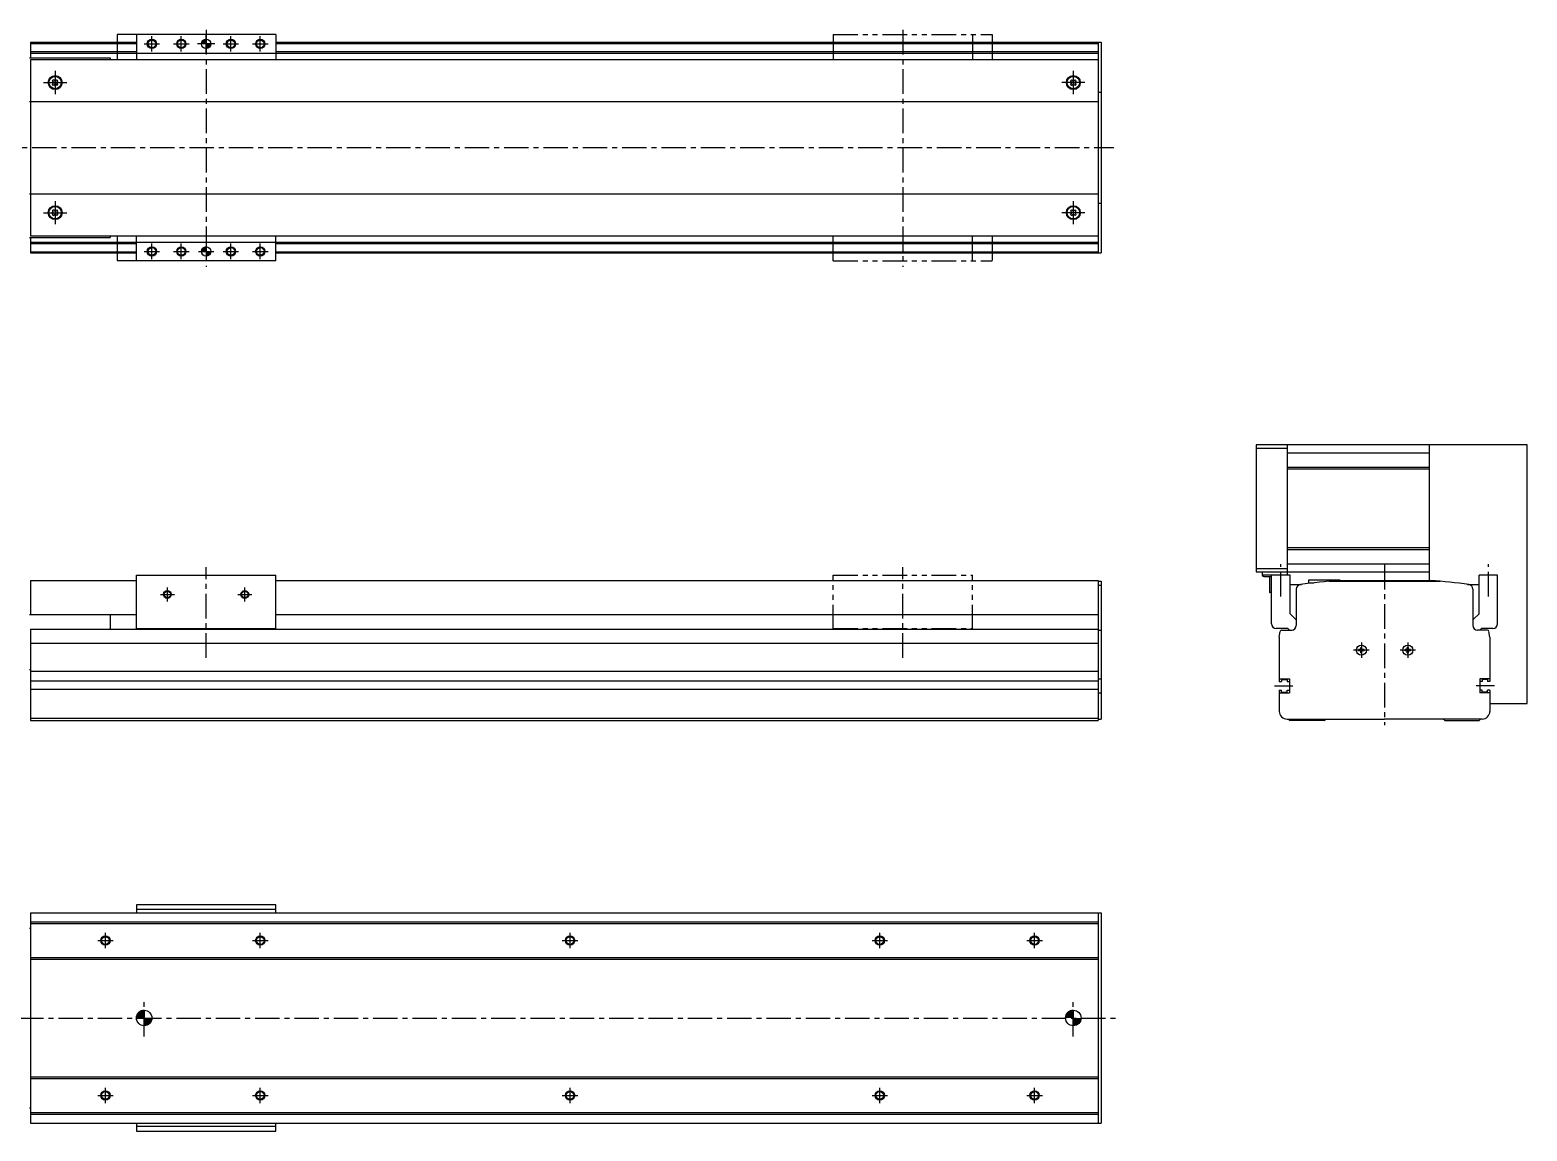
# Model space of a CAD drawing. Extents: x 0 to 1487, y -10 to 756.
# Drawn here: x 520 to 1487, y 19 to 730 of the extents above; entities that cross this region are included whole.
import ezdxf

# ---------------------------------------------------------------- set-up
doc = ezdxf.new("R2010")
doc.units = 0
doc.header["$LTSCALE"] = 0.5
doc.linetypes.add('CENTER', pattern=[50.8, 31.75, -6.35, 6.35, -6.35])
doc.linetypes.add('PHANTOM', pattern=[63.5, 31.75, -6.35, 6.35, -6.35, 6.35, -6.35])
for name, color, linetype in [('MSM_CENTER', 1, 'CENTER'), ('MSM_CONTINUOUS', 7, 'CONTINUOUS'), ('MSM_IMAGINARY', 6, 'PHANTOM'), ('MSM_NARROW', 5, 'CONTINUOUS')]:
    doc.layers.add(name, color=color, linetype=linetype)

# ---------------------------------------------------------------- blocks, each defined once
blk = doc.blocks.new('*U5')
at = {"layer": 'MSM_CONTINUOUS', "linetype": 'CONTINUOUS'}
for p, q in [((633.69, 590), (632.19, 589.6)), ((633.69, 589.6), (633.69, 590)), ((631.09, 588.5), (630.69, 587)), ((632.19, 589.6), (631.09, 588.5)), ((633.69, 589.6), (633.69, 588.5)), ((633.69, 588.5), (633.69, 587)), ((633.69, 587), (633.69, 585.5)), ((633.69, 585.5), (633.69, 584.4)), ((635.19, 584.4), (633.69, 584)), ((633.69, 584), (633.69, 584.4)), ((636.28, 585.5), (635.19, 584.4)), ((636.69, 587), (636.28, 585.5))]:
    blk.add_line(p, q, dxfattribs=at)
for points in [[(633.69, 590), (632.19, 589.6), (633.69, 589.6)], [(631.09, 588.5), (630.69, 587), (633.69, 587)], [(632.19, 589.6), (631.09, 588.5), (633.69, 588.5)], [(633.69, 587), (633.69, 585.5), (636.28, 585.5)], [(633.69, 585.5), (633.69, 584.4), (635.19, 584.4)]]:
    blk.add_solid(points, dxfattribs=at)
at = {"layer": 'MSM_CONTINUOUS', "linetype": 'CONTINUOUS', "extrusion": (0, 0, -1)}
for points in [[(-631.09, 588.5), (-633.69, 588.5), (-633.69, 587)], [(-632.19, 589.6), (-633.69, 589.6), (-633.69, 588.5)], [(-633.69, 587), (-636.69, 587), (-636.28, 585.5)], [(-633.69, 585.5), (-636.28, 585.5), (-635.19, 584.4)], [(-633.69, 584.4), (-635.19, 584.4), (-633.69, 584)]]:
    blk.add_solid(points, dxfattribs=at)
blk = doc.blocks.new('*U6')
at = {"layer": 'MSM_CONTINUOUS', "linetype": 'CONTINUOUS'}
for p, q in [((631.09, 722.5), (630.69, 721)), ((632.19, 723.6), (631.09, 722.5)), ((633.69, 724), (632.19, 723.6)), ((633.69, 723.6), (633.69, 724)), ((633.69, 723.6), (633.69, 722.5)), ((633.69, 722.5), (633.69, 721)), ((633.69, 721), (633.69, 719.5)), ((633.69, 719.5), (633.69, 718.4)), ((635.19, 718.4), (633.69, 718)), ((633.69, 718), (633.69, 718.4)), ((636.28, 719.5), (635.19, 718.4)), ((636.69, 721), (636.28, 719.5))]:
    blk.add_line(p, q, dxfattribs=at)
for points in [[(631.09, 722.5), (630.69, 721), (633.69, 721)], [(632.19, 723.6), (631.09, 722.5), (633.69, 722.5)], [(633.69, 724), (632.19, 723.6), (633.69, 723.6)], [(633.69, 721), (633.69, 719.5), (636.28, 719.5)], [(633.69, 719.5), (633.69, 718.4), (635.19, 718.4)]]:
    blk.add_solid(points, dxfattribs=at)
at = {"layer": 'MSM_CONTINUOUS', "linetype": 'CONTINUOUS', "extrusion": (0, 0, -1)}
for points in [[(-631.09, 722.5), (-633.69, 722.5), (-633.69, 721)], [(-632.19, 723.6), (-633.69, 723.6), (-633.69, 722.5)], [(-633.69, 721), (-636.69, 721), (-636.28, 719.5)], [(-633.69, 719.5), (-636.28, 719.5), (-635.19, 718.4)], [(-633.69, 718.4), (-635.19, 718.4), (-633.69, 718)]]:
    blk.add_solid(points, dxfattribs=at)
blk = doc.blocks.new('*U7')
at = {"layer": 'MSM_CONTINUOUS', "linetype": 'CONTINUOUS'}
for p, q in [((593.69, 97), (591.77, 96.62)), ((593.69, 96.62), (593.69, 97)), ((589.07, 93.91), (588.69, 92)), ((590.15, 95.54), (589.07, 93.91)), ((591.77, 96.62), (590.15, 95.54)), ((593.69, 96.62), (593.69, 95.54)), ((593.69, 95.54), (593.69, 93.91)), ((593.69, 93.91), (593.69, 92)), ((593.69, 92), (593.69, 90.09)), ((593.69, 90.09), (593.69, 88.46)), ((593.69, 88.46), (593.69, 87.38)), ((595.6, 87.38), (593.69, 87)), ((593.69, 87), (593.69, 87.38)), ((597.22, 88.46), (595.6, 87.38)), ((598.31, 90.09), (597.22, 88.46)), ((598.69, 92), (598.31, 90.09))]:
    blk.add_line(p, q, dxfattribs=at)
for points in [[(593.69, 97), (591.77, 96.62), (593.69, 96.62)], [(589.07, 93.91), (588.69, 92), (593.69, 92)], [(590.15, 95.54), (589.07, 93.91), (593.69, 93.91)], [(591.77, 96.62), (590.15, 95.54), (593.69, 95.54)], [(593.69, 92), (593.69, 90.09), (598.31, 90.09)], [(593.69, 90.09), (593.69, 88.46), (597.22, 88.46)], [(593.69, 88.46), (593.69, 87.38), (595.6, 87.38)]]:
    blk.add_solid(points, dxfattribs=at)
at = {"layer": 'MSM_CONTINUOUS', "linetype": 'CONTINUOUS', "extrusion": (0, 0, -1)}
for points in [[(-589.07, 93.91), (-593.69, 93.91), (-593.69, 92)], [(-590.15, 95.54), (-593.69, 95.54), (-593.69, 93.91)], [(-591.77, 96.62), (-593.69, 96.62), (-593.69, 95.54)], [(-593.69, 92), (-598.69, 92), (-598.31, 90.09)], [(-593.69, 90.09), (-598.31, 90.09), (-597.22, 88.46)], [(-593.69, 88.46), (-597.22, 88.46), (-595.6, 87.38)], [(-593.69, 87.38), (-595.6, 87.38), (-593.69, 87)]]:
    blk.add_solid(points, dxfattribs=at)
blk = doc.blocks.new('*U8')
at = {"layer": 'MSM_CONTINUOUS', "linetype": 'CONTINUOUS'}
for p, q in [((1193.69, 97), (1191.77, 96.62)), ((1193.69, 96.62), (1193.69, 97)), ((1189.07, 93.91), (1188.69, 92)), ((1190.15, 95.54), (1189.07, 93.91)), ((1191.77, 96.62), (1190.15, 95.54)), ((1193.69, 96.62), (1193.69, 95.54)), ((1193.69, 95.54), (1193.69, 93.91)), ((1193.69, 93.91), (1193.69, 92)), ((1193.69, 92), (1193.69, 90.09)), ((1193.69, 90.09), (1193.69, 88.46)), ((1193.69, 88.46), (1193.69, 87.38)), ((1195.6, 87.38), (1193.69, 87)), ((1193.69, 87), (1193.69, 87.38)), ((1197.22, 88.46), (1195.6, 87.38)), ((1198.31, 90.09), (1197.22, 88.46)), ((1198.69, 92), (1198.31, 90.09))]:
    blk.add_line(p, q, dxfattribs=at)
for points in [[(1193.69, 97), (1191.77, 96.62), (1193.69, 96.62)], [(1189.07, 93.91), (1188.69, 92), (1193.69, 92)], [(1190.15, 95.54), (1189.07, 93.91), (1193.69, 93.91)], [(1191.77, 96.62), (1190.15, 95.54), (1193.69, 95.54)], [(1193.69, 92), (1193.69, 90.09), (1198.31, 90.09)], [(1193.69, 90.09), (1193.69, 88.46), (1197.22, 88.46)], [(1193.69, 88.46), (1193.69, 87.38), (1195.6, 87.38)]]:
    blk.add_solid(points, dxfattribs=at)
at = {"layer": 'MSM_CONTINUOUS', "linetype": 'CONTINUOUS', "extrusion": (0, 0, -1)}
for points in [[(-1189.07, 93.91), (-1193.69, 93.91), (-1193.69, 92)], [(-1190.15, 95.54), (-1193.69, 95.54), (-1193.69, 93.91)], [(-1191.77, 96.62), (-1193.69, 96.62), (-1193.69, 95.54)], [(-1193.69, 92), (-1198.69, 92), (-1198.31, 90.09)], [(-1193.69, 90.09), (-1198.31, 90.09), (-1197.22, 88.46)], [(-1193.69, 88.46), (-1197.22, 88.46), (-1195.6, 87.38)], [(-1193.69, 87.38), (-1195.6, 87.38), (-1193.69, 87)]]:
    blk.add_solid(points, dxfattribs=at)

msp = doc.modelspace()

# ---------------------------------------------------------------- linework, layer by layer
at = {"layer": 'MSM_CENTER'}
for p, q in [((598.69, 716), (598.69, 726)), ((617.69, 716), (617.69, 726)), ((633.69, 729.99), (633.69, 577.01)), ((633.69, 715.46), (633.69, 726.54)), ((649.69, 716), (649.69, 726)), ((668.69, 716), (668.69, 726)), ((1083.69, 729.99), (1083.69, 577.01)), ((593.69, 721), (603.69, 721)), ((612.69, 721), (622.69, 721)), ((639.23, 721), (628.15, 721)), ((644.69, 721), (654.69, 721)), ((663.69, 721), (673.69, 721)), ((536.19, 703.5), (536.19, 688.5)), ((1193.69, 703.5), (1193.69, 688.5)), ((528.69, 696), (543.69, 696)), ((1201.19, 696), (1186.19, 696)), ((419.7, 654), (1219.88, 654)), ((536.19, 619.5), (536.19, 604.5)), ((1193.69, 619.5), (1193.69, 604.5)), ((528.69, 612), (543.69, 612)), ((1201.19, 612), (1186.19, 612)), ((598.69, 582), (598.69, 592)), ((617.69, 582), (617.69, 592)), ((649.69, 582), (649.69, 592)), ((668.69, 582), (668.69, 592)), ((593.69, 587), (603.69, 587)), ((612.69, 587), (622.69, 587)), ((628.69, 587), (638.69, 587)), ((644.69, 587), (654.69, 587)), ((663.69, 587), (673.69, 587)), ((633.69, 324.62), (633.69, 383.04)), ((1083.69, 324.62), (1083.69, 383.04)), ((1327.69, 364.24), (1327.69, 385.12)), ((1394.69, 384.64), (1394.69, 281.01)), ((1461.69, 364.24), (1461.69, 385.12)), ((608.69, 361), (608.69, 370)), ((658.69, 361), (658.69, 370)), ((604.19, 365.5), (613.19, 365.5)), ((654.19, 365.5), (663.19, 365.5)), ((1384.69, 329.5), (1374.69, 329.5)), ((1379.69, 334.5), (1379.69, 324.5)), ((1414.69, 329.5), (1404.69, 329.5)), ((1409.69, 334.5), (1409.69, 324.5)), ((1323.68, 306.5), (1335.46, 306.5)), ((1465.69, 306.5), (1453.92, 306.5)), ((568.69, 137), (568.69, 147)), ((668.69, 137), (668.69, 147)), ((868.69, 137), (868.69, 147)), ((1068.69, 137), (1068.69, 147)), ((1168.69, 137), (1168.69, 147)), ((563.69, 142), (573.69, 142)), ((663.69, 142), (673.69, 142)), ((863.69, 142), (873.69, 142)), ((1063.69, 142), (1073.69, 142)), ((1163.69, 142), (1173.69, 142)), ((593.69, 80.06), (593.69, 103.94)), ((1193.69, 80.06), (1193.69, 103.94)), ((411.27, 92), (1222.37, 92)), ((563.69, 42), (573.69, 42)), ((568.69, 37), (568.69, 47)), ((663.69, 42), (673.69, 42)), ((668.69, 37), (668.69, 47)), ((863.69, 42), (873.69, 42)), ((868.69, 37), (868.69, 47)), ((1063.69, 42), (1073.69, 42)), ((1068.69, 37), (1068.69, 47)), ((1163.69, 42), (1173.69, 42)), ((1168.69, 37), (1168.69, 47))]:
    msp.add_line(p, q, dxfattribs=at)
at = {"layer": 'MSM_CONTINUOUS'}
for p, q in [((678.69, 727), (588.69, 727)), ((588.69, 727), (588.69, 711)), ((678.69, 727), (678.69, 711)), ((520.19, 722), (520.19, 712)), ((520.19, 722), (588.69, 722)), ((520.19, 721.21), (588.69, 721.21)), ((520.19, 716), (588.69, 716)), ((678.69, 722), (1211.69, 722)), ((678.69, 721.21), (1209.69, 721.21)), ((678.69, 716), (1209.69, 716)), ((1209.69, 722), (1209.69, 586)), ((1211.69, 722), (1211.69, 586)), ((519.69, 712), (571.69, 712)), ((520.19, 715), (1209.69, 715)), ((520.19, 711), (1209.69, 711)), ((520.19, 711), (520.19, 597)), ((571.69, 712), (571.69, 711)), ((535.03, 697.81), (534.38, 697.16)), ((534.38, 697.16), (534.87, 696.66)), ((535.52, 697.32), (535.03, 697.81)), ((537.35, 697.81), (536.85, 697.32)), ((538, 697.16), (537.35, 697.81)), ((537.5, 696.66), (538, 697.16)), ((1192.53, 697.81), (1191.88, 697.16)), ((1191.88, 697.16), (1192.37, 696.66)), ((1193.02, 697.32), (1192.53, 697.81)), ((1194.85, 697.81), (1194.35, 697.32)), ((1195.5, 697.16), (1194.85, 697.81)), ((1195, 696.66), (1195.5, 697.16)), ((534.87, 695.34), (534.38, 694.84)), ((534.38, 694.84), (535.03, 694.19)), ((535.03, 694.19), (535.52, 694.68)), ((536.85, 694.68), (537.35, 694.19)), ((537.35, 694.19), (538, 694.84)), ((538, 694.84), (537.5, 695.34)), ((1192.37, 695.34), (1191.88, 694.84)), ((1191.88, 694.84), (1192.53, 694.19)), ((1192.53, 694.19), (1193.02, 694.68)), ((1194.35, 694.68), (1194.85, 694.19)), ((1194.85, 694.19), (1195.5, 694.84)), ((1195.5, 694.84), (1195, 695.34)), ((1209.69, 689.88), (1211.69, 689.88)), ((519.69, 683.8), (1209.69, 683.8)), ((519.69, 624.2), (1209.69, 624.2)), ((535.03, 613.81), (534.38, 613.16)), ((534.38, 613.16), (534.87, 612.66)), ((534.87, 611.34), (534.38, 610.84)), ((534.38, 610.84), (535.03, 610.19)), ((535.52, 613.32), (535.03, 613.81)), ((535.03, 610.19), (535.52, 610.68)), ((537.35, 613.81), (536.85, 613.32)), ((536.85, 610.68), (537.35, 610.19)), ((538, 613.16), (537.35, 613.81)), ((537.35, 610.19), (538, 610.84)), ((537.5, 612.66), (538, 613.16)), ((538, 610.84), (537.5, 611.34)), ((1192.53, 613.81), (1191.88, 613.16)), ((1191.88, 613.16), (1192.37, 612.66)), ((1192.37, 611.34), (1191.88, 610.84)), ((1191.88, 610.84), (1192.53, 610.19)), ((1193.02, 613.32), (1192.53, 613.81)), ((1192.53, 610.19), (1193.02, 610.68)), ((1194.85, 613.81), (1194.35, 613.32)), ((1194.35, 610.68), (1194.85, 610.19)), ((1195.5, 613.16), (1194.85, 613.81)), ((1194.85, 610.19), (1195.5, 610.84)), ((1195, 612.66), (1195.5, 613.16)), ((1195.5, 610.84), (1195, 611.34)), ((1209.69, 618.12), (1211.69, 618.12)), ((519.69, 596), (571.69, 596)), ((520.19, 597), (1209.69, 597)), ((520.19, 596), (520.19, 586)), ((520.19, 593), (1209.69, 593)), ((520.19, 592), (588.69, 592)), ((571.69, 597), (571.69, 596)), ((588.69, 581), (588.69, 597)), ((678.69, 581), (678.69, 597)), ((678.69, 592), (1209.69, 592)), ((520.19, 586.79), (588.69, 586.79)), ((520.19, 586), (588.69, 586)), ((678.69, 581), (588.69, 581)), ((678.69, 586.79), (1209.69, 586.79)), ((678.69, 586), (1211.69, 586)), ((1486.69, 462), (1311.69, 462)), ((1311.69, 462), (1311.69, 380)), ((1311.69, 460), (1331.69, 460)), ((1331.69, 462), (1331.69, 378)), ((1331.74, 461.95), (1331.69, 461.95)), ((1331.69, 457), (1423.69, 457)), ((1423.69, 461.95), (1423.64, 461.95)), ((1423.69, 374.5), (1423.69, 462)), ((1486.69, 295), (1486.69, 462)), ((1423.69, 447.5), (1331.69, 447.5)), ((1331.69, 446.5), (1423.69, 446.5)), ((1423.69, 395.5), (1331.69, 395.5)), ((1331.69, 394.5), (1423.69, 394.5)), ((588.69, 343), (588.69, 378)), ((588.69, 378), (678.69, 378)), ((678.69, 343), (678.69, 378)), ((1331.69, 382), (1311.69, 382)), ((1311.69, 380), (1331.69, 380)), ((1315.69, 380), (1315.69, 378)), ((1333.69, 378), (1315.69, 378)), ((1321.69, 346.5), (1321.69, 378)), ((1423.64, 385), (1331.69, 385)), ((1331.74, 380.05), (1331.69, 380.05)), ((1331.74, 380), (1423.69, 380)), ((1333.69, 353), (1333.69, 378)), ((1423.64, 384.29), (1423.69, 384.29)), ((1455.69, 353), (1455.69, 378)), ((1467.69, 378), (1455.69, 378)), ((1467.69, 346.5), (1467.69, 378)), ((520.19, 374.5), (520.19, 352.5)), ((520.19, 374.5), (588.69, 374.5)), ((678.69, 374.5), (1209.69, 374.5)), ((1209.69, 374.5), (1209.69, 284)), ((1209.69, 374), (1211.69, 374)), ((1209.69, 371.53), (1211.69, 371.53)), ((1211.69, 374), (1211.69, 285)), ((1316.69, 377), (1321.69, 377)), ((1320.29, 377), (1320.29, 366.68)), ((1333.69, 372), (1341.05, 372)), ((1337.69, 368.92), (1337.69, 345.5)), ((1345.69, 372.6), (1345.69, 375)), ((1345.69, 375), (1365.69, 375)), ((1345.69, 373), (1349.05, 373)), ((1358.81, 374), (1430.56, 374)), ((1364.88, 374.5), (1424.49, 374.5)), ((1365.69, 375), (1365.69, 374.5)), ((1448.32, 372), (1455.69, 372)), ((1451.69, 368.92), (1451.69, 345.5)), ((519.69, 352.5), (588.69, 352.5)), ((571.69, 352.5), (571.69, 343)), ((678.69, 352.5), (1209.69, 352.5)), ((1337.19, 349.5), (1333.69, 353)), ((1337.19, 349.5), (1337.69, 349.5)), ((1451.69, 349.5), (1452.19, 349.5)), ((1452.19, 349.5), (1455.69, 353)), ((520.19, 343), (1209.69, 343)), ((520.19, 343), (520.19, 284)), ((588.69, 343.5), (678.69, 343.5)), ((1209.69, 342.5), (1211.69, 342.5)), ((1332.19, 343.5), (1324.69, 343.5)), ((1326.69, 338), (1327.33, 341.67)), ((1328.32, 342.5), (1334.69, 342.5)), ((1333.19, 342.5), (1332.19, 343.5)), ((1461.05, 342.5), (1454.69, 342.5)), ((1456.19, 342.5), (1457.19, 343.5)), ((1464.69, 343.5), (1457.19, 343.5)), ((1462.69, 338), (1462.04, 341.67)), ((520.19, 334), (1209.69, 334)), ((1326.69, 338), (1326.69, 309.25)), ((1377.94, 329.1), (1377.94, 329.9)), ((1378.79, 329.9), (1377.94, 329.9)), ((1378.79, 329.1), (1377.94, 329.1)), ((1379.29, 331.25), (1380.09, 331.25)), ((1379.29, 330.4), (1379.29, 331.25)), ((1380.09, 330.4), (1380.09, 331.25)), ((1381.44, 329.9), (1380.59, 329.9)), ((1381.44, 329.1), (1380.59, 329.1)), ((1381.44, 329.1), (1381.44, 329.9)), ((1407.94, 329.1), (1407.94, 329.9)), ((1408.79, 329.9), (1407.94, 329.9)), ((1408.79, 329.1), (1407.94, 329.1)), ((1409.29, 331.25), (1410.09, 331.25)), ((1409.29, 330.4), (1409.29, 331.25)), ((1410.09, 330.4), (1410.09, 331.25)), ((1411.44, 329.9), (1410.59, 329.9)), ((1411.44, 329.1), (1410.59, 329.1)), ((1411.44, 329.1), (1411.44, 329.9)), ((1462.69, 338), (1462.69, 309.25)), ((1379.29, 327.75), (1379.29, 328.6)), ((1379.29, 327.75), (1380.09, 327.75)), ((1380.09, 327.75), (1380.09, 328.6)), ((1409.29, 327.75), (1409.29, 328.6)), ((1409.29, 327.75), (1410.09, 327.75)), ((1410.09, 327.75), (1410.09, 328.6)), ((519.69, 317), (520.19, 317)), ((520.19, 316), (1209.69, 316)), ((520.19, 309.75), (1209.69, 309.75)), ((1209.69, 311), (1211.69, 311)), ((1326.69, 311), (1333.19, 311)), ((1328.19, 310.65), (1328.19, 309.25)), ((1328.19, 310.65), (1331.69, 310.65)), ((1331.69, 310.65), (1331.69, 309.25)), ((1333.19, 311), (1333.19, 302)), ((1462.69, 311), (1456.19, 311)), ((1456.19, 311), (1456.19, 302)), ((1457.69, 310.65), (1457.69, 309.25)), ((1461.19, 310.65), (1457.69, 310.65)), ((1461.19, 310.65), (1461.19, 309.25)), ((520.19, 304.25), (1209.69, 304.25)), ((1209.69, 302), (1211.69, 302)), ((1326.69, 309.25), (1328.19, 309.25)), ((1326.69, 303.75), (1326.69, 290)), ((1326.69, 303.75), (1328.19, 303.75)), ((1326.69, 302), (1333.19, 302)), ((1328.19, 302.35), (1328.19, 303.75)), ((1328.19, 302.35), (1331.69, 302.35)), ((1331.69, 309.25), (1333.19, 309.25)), ((1331.69, 303.75), (1333.19, 303.75)), ((1331.69, 302.35), (1331.69, 303.75)), ((1457.69, 309.25), (1456.19, 309.25)), ((1457.69, 303.75), (1456.19, 303.75)), ((1462.69, 302), (1456.19, 302)), ((1457.69, 302.35), (1457.69, 303.75)), ((1461.19, 302.35), (1457.69, 302.35)), ((1462.69, 309.25), (1461.19, 309.25)), ((1462.69, 303.75), (1461.19, 303.75)), ((1461.19, 302.35), (1461.19, 303.75)), ((1462.69, 303.75), (1462.69, 290)), ((1462.69, 295), (1486.69, 295)), ((520.19, 285.5), (1209.69, 285.5)), ((520.19, 284), (1209.69, 284)), ((1209.69, 285), (1211.69, 285)), ((1331.69, 285), (1394.69, 285)), ((1332.69, 285), (1333.69, 284)), ((1355.69, 284), (1333.69, 284)), ((1355.69, 284), (1356.69, 285)), ((1457.69, 285), (1394.69, 285)), ((1433.69, 284), (1432.69, 285)), ((1433.69, 284), (1455.69, 284)), ((1456.69, 285), (1455.69, 284)), ((678.69, 165), (588.69, 165)), ((588.69, 165), (588.69, 160)), ((678.69, 160), (678.69, 165)), ((520.19, 160), (520.19, 24)), ((520.19, 160), (1211.69, 160)), ((678.69, 162), (588.69, 162)), ((1209.69, 160), (1209.69, 24)), ((1211.69, 160), (1211.69, 24)), ((519.69, 150), (520.19, 150)), ((520.19, 154), (1209.69, 154)), ((520.19, 153), (1209.69, 153)), ((520.19, 131), (1209.69, 131)), ((520.19, 130), (1209.69, 130)), ((520.19, 54), (1209.69, 54)), ((520.19, 53), (1209.69, 53)), ((519.69, 34), (520.19, 34)), ((520.19, 31), (1209.69, 31)), ((520.19, 30), (1209.69, 30)), ((520.19, 24), (1211.69, 24)), ((588.69, 24), (588.69, 19)), ((678.69, 22), (588.69, 22)), ((678.69, 19), (678.69, 24)), ((588.69, 19), (678.69, 19))]:
    msp.add_line(p, q, dxfattribs=at)
for centre, radius in [((598.69, 721), 2.46), ((617.69, 721), 2.46), ((633.69, 721), 3), ((649.69, 721), 2.46), ((668.69, 721), 2.46), ((536.19, 696), 4.5), ((536.19, 696), 4.15), ((536.19, 696), 4), ((534.44, 696), 0.25), ((536.19, 697.75), 0.25), ((537.94, 696), 0.25), ((1193.69, 696), 4.5), ((1193.69, 696), 4.15), ((1193.69, 696), 4), ((1191.94, 696), 0.25), ((1193.69, 697.75), 0.25), ((1195.44, 696), 0.25), ((536.19, 694.25), 0.25), ((1193.69, 694.25), 0.25), ((536.19, 612), 4.5), ((536.19, 612), 4.15), ((536.19, 612), 4), ((534.44, 612), 0.25), ((536.19, 613.75), 0.25), ((536.19, 610.25), 0.25), ((537.94, 612), 0.25), ((1193.69, 612), 4.5), ((1193.69, 612), 4.15), ((1193.69, 612), 4), ((1191.94, 612), 0.25), ((1193.69, 613.75), 0.25), ((1193.69, 610.25), 0.25), ((1195.44, 612), 0.25), ((633.69, 587), 3), ((598.69, 587), 2.46), ((617.69, 587), 2.46), ((649.69, 587), 2.46), ((668.69, 587), 2.46), ((608.69, 365.5), 2.07), ((658.69, 365.5), 2.07), ((1379.69, 329.5), 3.25), ((1409.69, 329.5), 3.25), ((568.69, 142), 2.46), ((668.69, 142), 2.46), ((868.69, 142), 2.46), ((1068.69, 142), 2.46), ((1168.69, 142), 2.46), ((593.69, 92), 5), ((1193.69, 92), 5), ((568.69, 42), 2.46), ((668.69, 42), 2.46), ((868.69, 42), 2.46), ((1068.69, 42), 2.46), ((1168.69, 42), 2.46)]:
    msp.add_circle(centre, radius, dxfattribs=at)
for centre, radius, start, end in [((534.21, 696), 0.94, 315.00159, 44.99936), ((536.19, 697.98), 0.94, 224.99992, 315.00077), ((538.17, 696), 0.94, 134.99794, 225.00309), ((1191.71, 696), 0.94, 315.00159, 44.99936), ((1193.69, 697.98), 0.94, 224.99992, 315.00077), ((1195.67, 696), 0.94, 134.99794, 225.00309), ((536.19, 694.02), 0.94, 44.9995, 135.00188), ((1193.69, 694.02), 0.94, 44.9995, 135.00188), ((534.21, 612), 0.94, 315.00159, 44.99936), ((536.19, 613.98), 0.94, 224.99992, 315.00077), ((536.19, 610.02), 0.94, 44.9995, 135.00188), ((538.17, 612), 0.94, 134.99794, 225.00309), ((1191.71, 612), 0.94, 315.00159, 44.99936), ((1193.69, 613.98), 0.94, 224.99992, 315.00077), ((1193.69, 610.02), 0.94, 44.9995, 135.00188), ((1195.67, 612), 0.94, 134.99794, 225.00309), ((1316.69, 378), 1, 180, 270), ((1340.69, 368.92), 3, 97.81761, 180), ((1394.69, -24.39), 400, 94.27332, 97.81762), ((1394.69, -24.39), 400, 82.18239, 85.72668), ((1448.69, 368.92), 3, 0, 82.18239), ((1324.69, 346.5), 3, 180, 270), ((1328.32, 341.5), 1, 90, 170), ((1334.69, 345.5), 3, 270, 0), ((1454.69, 345.5), 3, 180, 270), ((1461.05, 341.5), 1, 10, 90), ((1464.69, 346.5), 3, 270, 0), ((1378.79, 330.4), 0.5, 270, 0), ((1378.79, 328.6), 0.5, 0, 90), ((1380.59, 330.4), 0.5, 180, 270), ((1380.59, 328.6), 0.5, 90, 180), ((1408.79, 330.4), 0.5, 270, 0), ((1408.79, 328.6), 0.5, 0, 90), ((1410.59, 330.4), 0.5, 180, 270), ((1410.59, 328.6), 0.5, 90, 180), ((1331.69, 290), 5, 180, 270.00001), ((1457.69, 290), 5, 269.99999, 0)]:
    msp.add_arc(centre, radius, start, end, dxfattribs=at)
at = {"layer": 'MSM_IMAGINARY'}
for p, q in [((576.19, 727), (576.19, 711)), ((588.69, 727), (576.19, 727)), ((1038.69, 727), (1038.69, 711)), ((1038.69, 727), (1141.19, 727)), ((1128.69, 727), (1128.69, 711)), ((1141.19, 727), (1141.19, 711)), ((576.19, 597), (576.19, 581)), ((1038.69, 581), (1038.69, 597)), ((1128.69, 581), (1128.69, 597)), ((1141.19, 597), (1141.19, 581)), ((588.69, 581), (576.19, 581)), ((1038.69, 581), (1141.19, 581)), ((1038.69, 343), (1038.69, 378)), ((1038.69, 378), (1128.69, 378)), ((1128.69, 343), (1128.69, 378)), ((1038.69, 343.5), (1128.69, 343.5))]:
    msp.add_line(p, q, dxfattribs=at)
at = {"layer": 'MSM_NARROW'}
for centre, radius in [((598.69, 721), 3), ((617.69, 721), 3), ((649.69, 721), 3), ((668.69, 721), 3), ((598.69, 587), 3), ((617.69, 587), 3), ((649.69, 587), 3), ((668.69, 587), 3), ((608.69, 365.5), 2.5), ((658.69, 365.5), 2.5), ((568.69, 142), 3), ((668.69, 142), 3), ((868.69, 142), 3), ((1068.69, 142), 3), ((1168.69, 142), 3), ((568.69, 42), 3), ((668.69, 42), 3), ((868.69, 42), 3), ((1068.69, 42), 3), ((1168.69, 42), 3)]:
    msp.add_circle(centre, radius, dxfattribs=at)
for centre, start, end in [((1319.33, 369.67), 287.63155, 301.83288), ((1322.65, 364.33), 107.82631, 121.83288)]:
    msp.add_arc(centre, 3.14, start, end, dxfattribs=at)

# ---------------------------------------------------------------- block references
at = {"layer": 'MSM_CONTINUOUS', "linetype": 'CONTINUOUS'}
for name in ['*U6', '*U5', '*U7', '*U8']:
    msp.add_blockref(name, (0, 0), dxfattribs=at)

doc.saveas('drawing.dxf')
